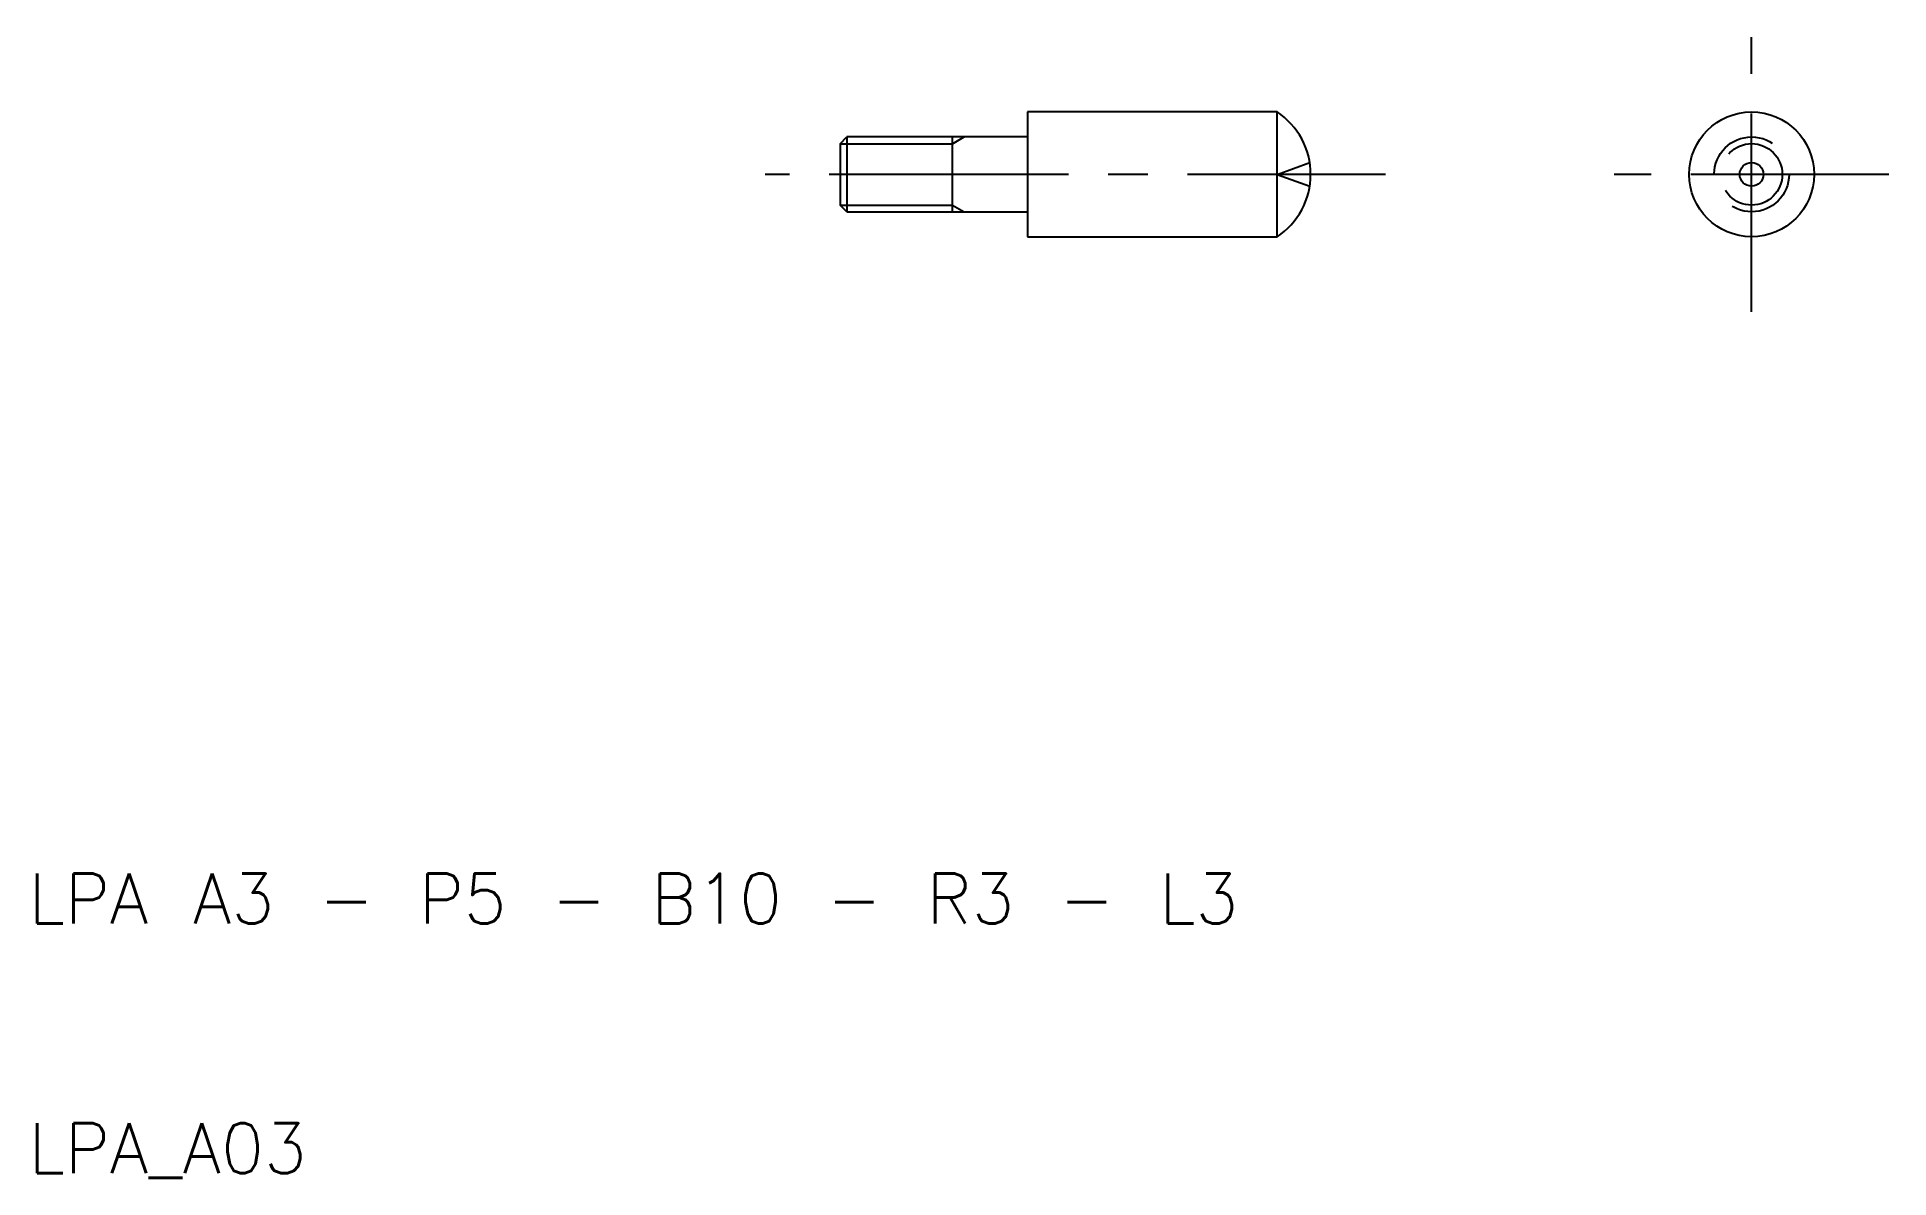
# Model space of a CAD drawing. Extents: x 10.3 to 84.5, y 9.8 to 55.5.
import ezdxf

# ---------------------------------------------------------------- set-up
doc = ezdxf.new("R2010")
doc.units = 0
doc.header["$LTSCALE"] = 0.25
doc.linetypes.add('CENTER', pattern=[50.8, 31.75, -6.35, 6.35, -6.35])
doc.linetypes.add('DASHED', pattern=[19.05, 12.7, -6.35])
doc.layers.get('0').update_dxf_attribs({"linetype": 'CONTINUOUS'})
doc.layers.add('CENTER', color=1, linetype='CENTER')
doc.styles.get("Standard").update_dxf_attribs({"font": 'txt.shx'})

msp = doc.modelspace()

# ---------------------------------------------------------------- linework, layer by layer
for p, q in [((60, 52.5), (50, 52.5)), ((50, 52.5), (50, 47.5)), ((60, 47.5), (60, 52.5)), ((42.5, 51.229), (42.771, 51.5)), ((42.5, 51.229), (42.5, 48.771)), ((50, 51.5), (42.771, 51.5)), ((42.771, 51.5), (42.771, 48.5)), ((47, 48.5), (47, 51.5)), ((42.771, 48.5), (42.5, 48.771)), ((42.771, 48.5), (50, 48.5)), ((50, 47.5), (60, 47.5))]:
    msp.add_line(p, q)
at = {"color": 3}
for p, q in [((42.5, 51.229), (47, 51.229)), ((47, 51.229), (47.469, 51.5)), ((42.5, 48.771), (47, 48.771)), ((47, 48.771), (47.469, 48.5))]:
    msp.add_line(p, q, dxfattribs=at)
at = {"color": 3, "linetype": 'DASHED'}
for q in [(61.304, 50.475), (61.304, 49.525)]:
    msp.add_line((60, 50), q, dxfattribs=at)
for radius in [2.5, 0.475]:
    msp.add_circle((79, 50), radius)
for radius in [1.5, 1.23]:
    msp.add_circle((79, 50), radius, dxfattribs=at)
msp.add_arc((58.342, 50), 3, 303.55731, 56.44269)
at = {"layer": 'CENTER', "color": 1, "linetype": 'CENTER'}
for p, q in [((79, 44.5), (79, 55.5)), ((50, 50), (39.5, 50)), ((64.342, 50), (50, 50)), ((84.5, 50), (73.5, 50))]:
    msp.add_line(p, q, dxfattribs=at)

# ---------------------------------------------------------------- texts
for s, p in [('LPA A3 - P5 - B10 - R3 - L3', (10, 20)), ('LPA_A03', (10, 10))]:
    msp.add_text(s, height=2).set_placement(p)

doc.saveas('drawing.dxf')
